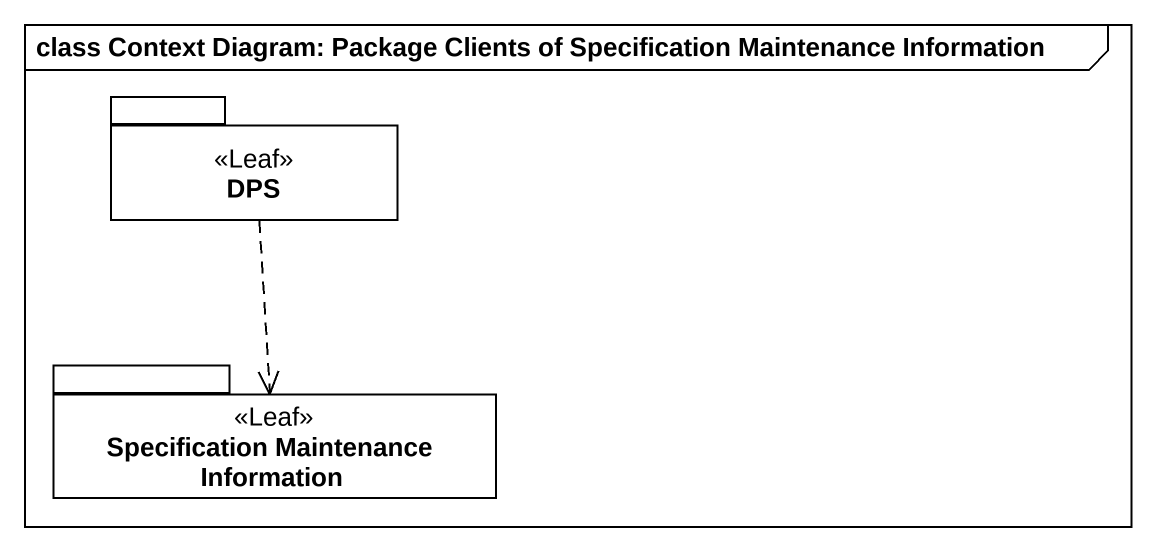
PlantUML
@startuml
mainframe class Context Diagram: Package Clients of Specification Maintenance Information
package DPS <<Leaf>> {
}
package "Specification Maintenance Information" as Specification_Maintenance <<Leaf>> {
}
DPS ..> Specification_Maintenance
@enduml
